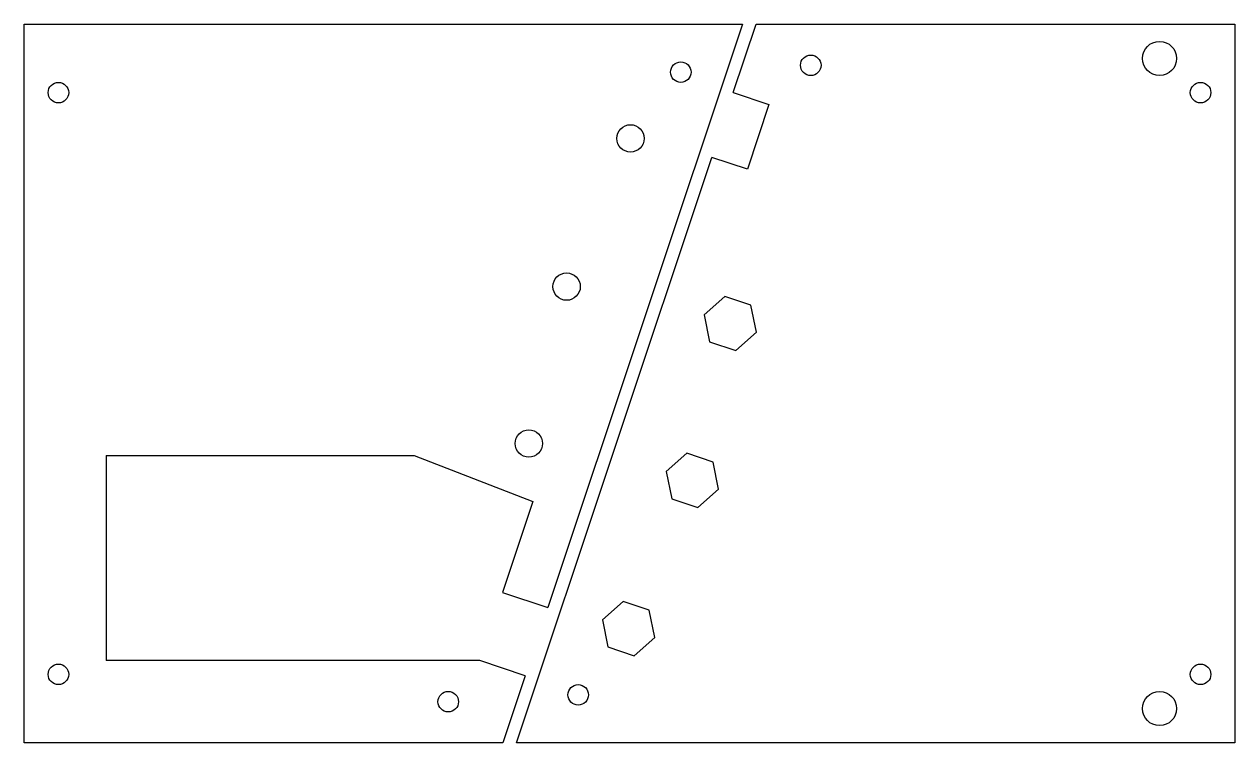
# Model space of a CAD drawing. Extents: x 5 to 182, y -110 to -5.
import ezdxf

# ---------------------------------------------------------------- set-up
doc = ezdxf.new("R2010")
doc.units = 0

# ---------------------------------------------------------------- blocks, each defined once
blk = doc.blocks.new('View0141')
at = {"color": 0, "linetype": 'BYBLOCK'}
for p, q in [((0, 0), (0, 105)), ((0, 105), (105, 105)), ((105, 105), (76.5825, 19.7476)), ((12, 42), (12, 12)), ((12, 42), (57, 42)), ((57, 42), (74.3689, 35.2427)), ((74.3689, 35.2427), (69.9417, 21.9612)), ((69.9417, 21.9612), (76.5825, 19.7476)), ((66.6214, 12), (12, 12)), ((73.2621, 9.78641), (66.6214, 12)), ((73.2621, 9.78641), (70, 0)), ((70, 0), (0, 0))]:
    blk.add_line(p, q, dxfattribs=at)
for centre, radius in [((96, 98), 1.5), ((5, 95), 1.5), ((88.6352, 88.319), 2), ((79.3065, 66.6574), 2), ((73.7725, 43.7309), 2), ((5, 10), 1.5), ((62, 6), 1.5)]:
    blk.add_circle(centre, radius, dxfattribs=at)
blk = doc.blocks.new('View0151')
at = {"color": 0, "linetype": 'BYBLOCK'}
for p, q in [((0, 0), (0, 105)), ((0, 105), (105, 105)), ((105, 105), (76.4857, 19.457)), ((87.825, 92.2784), (84.8012, 89.597)), ((91.659, 91.0004), (87.825, 92.2784)), ((92.4693, 87.041), (91.659, 91.0004)), ((84.8012, 89.597), (85.6114, 85.6376)), ((89.4454, 84.3596), (92.4693, 87.041)), ((85.6114, 85.6376), (89.4454, 84.3596)), ((78.4963, 70.6168), (75.4724, 67.9354)), ((82.3303, 69.3388), (78.4963, 70.6168)), ((83.1406, 65.3794), (82.3303, 69.3388)), ((75.4724, 67.9354), (76.2827, 63.976)), ((76.2827, 63.976), (80.1167, 62.698)), ((80.1167, 62.698), (83.1406, 65.3794)), ((72.9623, 47.6903), (69.9385, 45.0089)), ((76.7963, 46.4123), (72.9623, 47.6903)), ((77.6066, 42.4529), (76.7963, 46.4123)), ((69.9385, 45.0089), (70.7487, 41.0495)), ((70.7487, 41.0495), (74.5827, 39.7715)), ((74.5827, 39.7715), (77.6066, 42.4529)), ((68.1056, 11.7094), (71.2679, 21.1963)), ((71.2679, 21.1963), (76.4857, 19.457)), ((73.3234, 9.9702), (68.1056, 11.7094)), ((73.3234, 9.9702), (70, 0)), ((70, 0), (0, 0))]:
    blk.add_line(p, q, dxfattribs=at)
for centre, radius in [((11, 100), 2.5), ((96, 98), 1.5), ((5, 95), 1.5), ((5, 10), 1.5), ((11, 5), 2.5), ((62, 6), 1.5)]:
    blk.add_circle(centre, radius, dxfattribs=at)

msp = doc.modelspace()

# ---------------------------------------------------------------- block references
msp.add_blockref('View0141', (5, -110))
at = {"rotation": -180}
msp.add_blockref('View0151', (182, -5), dxfattribs=at)

doc.saveas('drawing.dxf')
